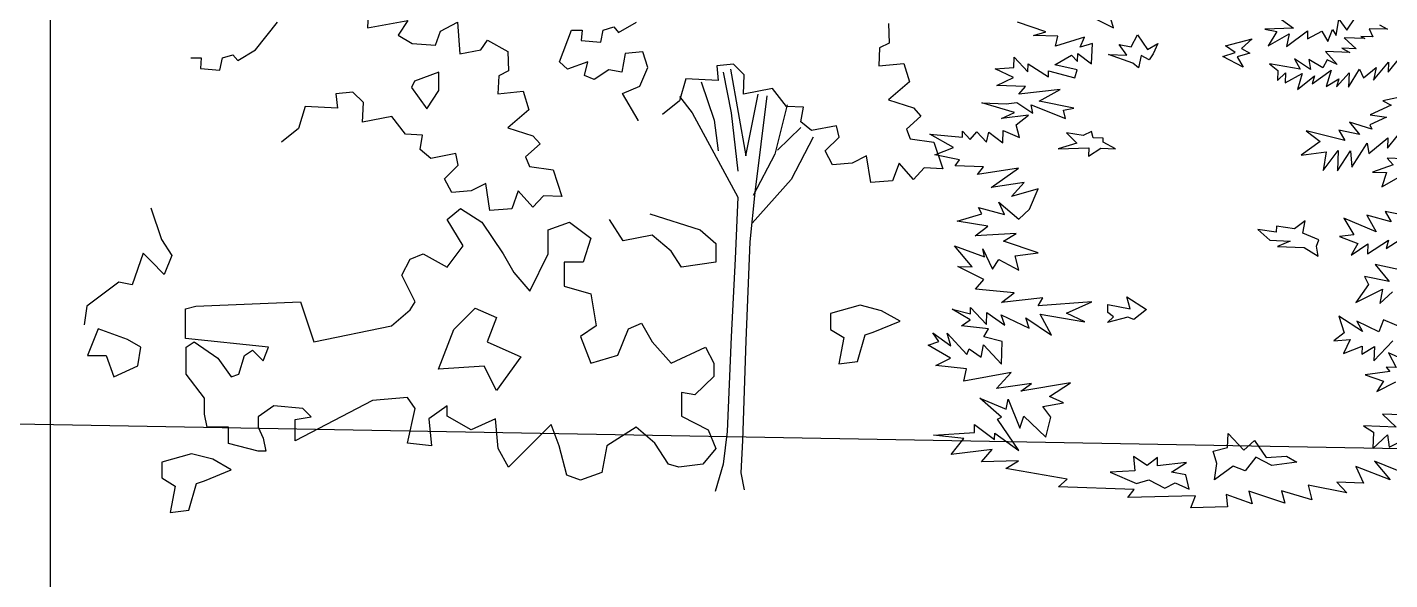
# Model space of a CAD drawing. Header units: inches. Extents: x -11 to 128, y 7 to 56.
# Drawn here: x 12.483 to 13.279, y 22.457 to 22.779 of the extents above; entities that cross this region are included whole.
import ezdxf

# ---------------------------------------------------------------- set-up
doc = ezdxf.new("R2010")
doc.units = ezdxf.units.IN
doc.header["$MEASUREMENT"] = 0
doc.layers.add('CAY', color=94, linetype='Continuous')
doc.layers.add('CAY-3', color=61, linetype='Continuous')
picture_1 = doc.add_image_def('image1.jpg', size_in_pixel=(1680, 1093))

# ---------------------------------------------------------------- blocks, each defined once
blk = doc.blocks.new('A$C76451831')
at = {"layer": 'CAY'}
for points in [[(1305.7, 761.9), (1339.5, 744.9), (1334.6, 760.9)], [(1558.3, 755.8), (1573.8, 744.4), (1536.6, 743), (1552.3, 740.2), (1540.8, 721.6), (1568.1, 736.9), (1564.8, 720.7), (1592.2, 741.1), (1591.9, 730.6), (1610.8, 740.4), (1618.5, 727), (1624.5, 742.7), (1629.2, 734.8), (1632.6, 756), (1643, 742), (1654, 757.9)], [(1685.9, 748.7), (1696.1, 742.9), (1672.1, 743.7), (1677.2, 733.1), (1661.3, 733.7), (1666.6, 730.8), (1639.9, 731.7), (1655.3, 717.6), (1636.8, 718.2), (1647, 712.9), (1615.3, 714), (1630.6, 697.1), (1617.6, 703), (1611.9, 692.8), (1593.7, 703.8), (1595.9, 690.6), (1575.1, 704.5), (1582.3, 691.1), (1542.7, 697.9), (1553.3, 689.4), (1552.8, 676.3), (1563.6, 686.3), (1563.1, 673.2), (1584.9, 685.6), (1579.1, 664.5), (1601.1, 682.3), (1598, 672), (1622.6, 689.7), (1616.4, 668.6), (1632.6, 678.5), (1629.6, 668.1), (1646.1, 686.1), (1645.4, 667.6), (1659.8, 691.1), (1664.9, 680), (1681.2, 693.1), (1677.9, 676.9), (1697.3, 700.2), (1696.8, 687.1), (1716.2, 710.4)], [(1722.5, 656.7), (1690.1, 650.1), (1700.8, 644.3), (1673.6, 631.7), (1694.8, 628.7), (1673.2, 618.6), (1675.7, 613), (1646.5, 622.2), (1659.6, 605.9), (1633, 611.8), (1640.7, 598.4), (1590.4, 611), (1608.5, 596.8), (1583.9, 579.1), (1616.2, 583.4), (1612.6, 559.5), (1632.1, 585.5), (1631.2, 558.8), (1648, 585), (1649.9, 563.6), (1669.6, 594.7), (1671.9, 581.4), (1696.6, 601.9), (1696.1, 588.3), (1721.2, 619.6)], [(1716.9, 574.4), (1695.7, 575.2), (1703.5, 566.7), (1676.5, 557.2), (1695, 556.6), (1688.9, 538.2), (1710.7, 550.6)], [(1727.4, 499.2), (1693.2, 505.9), (1700.9, 492.5), (1669.1, 501.3), (1681.4, 479.5), (1639.5, 497.3), (1652.3, 475.6), (1633.6, 473.5), (1657.4, 464.5), (1648.7, 449), (1670.5, 464.1), (1670, 450.9), (1697.4, 468.6), (1694.3, 457.8), (1718.8, 473.3)], [(1722.2, 427.8), (1680, 437), (1698.2, 415), (1666.3, 421.6), (1671.3, 411), (1654.7, 387.5), (1689.7, 404.9), (1686.3, 386.4), (1702.7, 401.7)], [(1719.6, 353.1), (1691, 365), (1685, 349.3), (1656.1, 363.5), (1663.8, 350.1), (1632.7, 369.7), (1639.7, 348.2), (1626.2, 337.8), (1647.6, 339.7), (1638.8, 321.5), (1663.1, 331), (1662.7, 320.6), (1679, 330.5), (1678.3, 311.9), (1703.2, 337.8)], [(1723.6, 310.3), (1697.2, 322.1), (1707.5, 303.2), (1694.3, 303.7), (1699.1, 298), (1667.2, 293.7), (1691, 285.2), (1682.3, 271.9), (1706.8, 284.6)], [(1726.6, 241.3), (1689.5, 242.6), (1707.5, 225.7), (1664.9, 227.2), (1677.8, 219), (1677, 197.7), (1696.2, 215.6), (1698.4, 199.7), (1722.9, 212)], [(1736.8, 158), (1679.2, 181.3), (1699.6, 157), (1654.9, 174.5), (1665, 152.8), (1630.2, 154), (1643.3, 140), (1592.9, 149.9), (1597.7, 131.1), (1558.2, 142.9), (1562.6, 126.9), (1515.6, 142.2), (1520, 125.7), (1486, 137.8), (1488.1, 121.8), (1440.1, 120.8), (1446.1, 136.4), (1358.1, 134.1), (1366.6, 144.6), (1267.9, 148.1), (1279.1, 158.1), (1199.4, 171.8), (1216.1, 181.6), (1168, 180.6), (1181.7, 196.4), (1128.5, 190.1), (1145, 210.9), (1105.3, 215), (1158.5, 218.6), (1158.8, 229), (1184.9, 209.5), (1185.2, 217.6), (1216.5, 195.2), (1188.5, 236.1), (1194, 238.6), (1165.5, 263.2), (1199.8, 248.8), (1202.6, 261.9), (1217.6, 224.2), (1223.1, 239.9), (1251.6, 212.6), (1257.9, 238.7), (1247.6, 252.6), (1274.4, 257.1), (1256.2, 265.5), (1283.5, 283.1), (1219.2, 272.2), (1232.7, 282.1), (1187.2, 276), (1206.5, 296.7), (1144.9, 285.2), (1148.2, 301.4), (1108.5, 305.5), (1127.4, 315.3), (1098.5, 332.2), (1112.3, 337.1), (1104.5, 348.3), (1127.9, 331.1), (1123.1, 347.6), (1148.9, 320), (1151.8, 327.6), (1167.3, 316.6), (1170.6, 332.4), (1193.7, 307.5), (1194.8, 337), (1171, 343.2), (1176.8, 353.5), (1142, 357.4), (1153.2, 365.2), (1129.6, 379.1), (1153.4, 372.9), (1153.7, 381), (1174.2, 359), (1174.8, 374.8), (1198.2, 358.2), (1193.2, 371.5), (1229.8, 354.3), (1225.3, 367.6), (1258.9, 345.2), (1244, 372.4), (1302.2, 362.7), (1278.5, 373.9), (1311.2, 388.7), (1241.7, 383.4), (1247.5, 393.6), (1193.8, 387.8), (1210.1, 400.4), (1160, 404.8), (1170.8, 417.6), (1137, 434.6), (1155.6, 434), (1132.5, 461.5), (1171.9, 447), (1169.5, 457.5), (1182.2, 430.8), (1190.3, 443.7), (1216.6, 429.6), (1211.8, 448.3), (1241.4, 452.3), (1196.6, 467.5), (1212.8, 477.3), (1159.7, 474.2), (1176, 486.8), (1136.3, 493.6), (1168.4, 502.9), (1163.7, 511.2), (1197.8, 501.9), (1190.2, 518), (1216.2, 495.8), (1230.2, 508.9), (1241.6, 535.3), (1206.8, 525.6), (1223.3, 543.6), (1180.5, 537.4), (1215.8, 562.4), (1162.5, 553.9), (1170.5, 564), (1133.4, 565.3), (1139.1, 573.3), (1107.2, 579.8), (1131.5, 589.4), (1100.4, 606.4), (1142.9, 602.6), (1143.1, 610.3), (1153.2, 599.5), (1161.7, 609.7), (1174.4, 596.1), (1177.5, 609.1), (1195.6, 595.3), (1196.2, 611.2), (1217.2, 602.3), (1212.8, 618.8), (1229.1, 631.3), (1194, 627.1), (1210.6, 634.7), (1168.4, 647.1), (1200.1, 646), (1213.8, 647.7), (1234.6, 633.9), (1232.3, 644.8), (1276.9, 627), (1274.6, 637.9), (1287.8, 640.2), (1242.8, 649.4), (1270.1, 664.8), (1216.4, 658.5), (1224.9, 668.7), (1187.8, 670), (1209.5, 680.1), (1185.8, 691.3), (1209.9, 693.2), (1210.4, 706.8), (1228.3, 687.6), (1228.7, 698), (1254.8, 681.2), (1255.1, 688.9), (1289.2, 680), (1292.3, 690.3), (1263.1, 696.8), (1284.8, 709.2), (1292.7, 701.2), (1293, 711.6), (1311.1, 697.8), (1312.1, 724.6), (1296, 719.7), (1301.9, 732.6), (1263.9, 720.8), (1267.1, 733.8), (1235.4, 734.9), (1251.4, 739.8), (1214.7, 752)], [(634.4, 741.9), (648.1, 741.9), (647, 728.2), (672.4, 726.1), (675.5, 741.9), (689.2, 746.1), (695.6, 738.7), (718.8, 752.4)], [(1046.8, 750.3), (1047.8, 725), (1035.2, 718.7), (1034.1, 695.5), (1066.8, 698.6), (1074.2, 674.4), (1046.8, 651.2), (1079.5, 640.6), (1089, 630.1), (1070, 613.2), (1075.2, 600.5), (1105.8, 596.3), (1117.4, 561.5), (1093.2, 562.6), (1079.5, 547.8), (1060.5, 568.9), (1052, 545.7), (1023.6, 543.6), (1018.3, 578.4), (999.3, 568.9), (974, 566.8), (964.5, 584.7), (982.4, 602.7), (979.3, 617.4), (946.6, 611.1), (932.9, 622.7), (936, 641.7), (913.9, 642.7), (895.9, 665.9), (858, 658.6), (859, 683.9), (845.3, 697.6), (823.2, 695.5), (825.3, 676.5), (783.1, 678.6), (774.7, 650.1), (752.5, 632.2)], [(720.9, 623.7), (720.9, 624.8), (700.8, 659.6), (723, 669.1), (733.5, 693.4), (727.2, 713.4), (704, 711.3), (699.8, 687), (682.9, 690.2), (663.9, 677.5), (651.3, 682.8), (655.5, 700.7), (629.1, 691.2), (618.6, 700.7), (634.4, 741.9)], [(803.1, 674.4), (820, 624.8), (825.3, 584.7)], [(831.6, 687), (842.2, 634.3), (850.6, 558.4)], [(841.1, 691.2), (861.1, 578.4), (877, 658.6)], [(888.6, 656.4), (872.7, 530.9), (866.4, 466.6), (861.1, 337.9), (856.9, 208.2), (854.8, 166), (859, 143.9)], [(774.7, 655.4), (791.5, 634.3), (850.6, 524.6), (847.4, 444.5), (842.2, 343.2), (836.9, 219.8), (831.6, 177.6), (821.1, 141.8)], [(914.9, 644.8), (899.1, 580.5), (870.6, 526.7)], [(932.9, 615.3), (902.3, 585.8)], [(948.7, 602.7), (920.2, 547.8), (869.6, 490.9)]]:
    blk.add_lwpolyline(points, dxfattribs=at)
for points in [[(1364.6, 698.7), (1332.9, 710.2), (1356.9, 709.4), (1346.9, 723.3), (1362.7, 720.1), (1370.9, 735.6), (1383.8, 716.6), (1397.3, 724.3), (1391.3, 710.9), (1386.1, 703.4), (1375.4, 708.7), (1372.1, 693)], [(1485.1, 721.2), (1519.8, 730.4), (1506.2, 717.8), (1516.9, 712), (1500.4, 707.1), (1508.1, 693.7), (1481.9, 707.7), (1497.9, 712.6)], [(1313.2, 601.7), (1310.8, 609.9), (1300.2, 604.8), (1278.6, 608.3), (1291.7, 594.7), (1267.4, 587.4), (1307.3, 588.7), (1306.9, 577.9), (1323.2, 588.2), (1342.2, 587.5), (1326.2, 596.2), (1326.3, 601.2)], [(1603.8, 461), (1606.8, 469), (1585.8, 477.9), (1589, 493.7), (1575.1, 483.3), (1551.6, 486.8), (1551.4, 479.1), (1527.5, 482.7), (1542.8, 468.5), (1569.5, 467.6), (1553, 460.5), (1587.8, 459.2), (1606, 447.7)], [(1332, 374.8), (1332.4, 385.2), (1361.2, 379.2), (1356.8, 395.2), (1382.5, 378.5), (1366.1, 365.4), (1358.1, 368.4), (1331.6, 361.7), (1339.5, 369.1)], [(1037.6, 376.9), (1009.9, 384), (971.5, 373.4), (971.5, 352.7), (988.6, 342.1), (982.2, 307.9), (1006.3, 310.8), (1016.4, 345.6), (1027, 349.2), (1061.8, 363.3)], [(1474.2, 178.1), (1469.4, 194.1), (1488.1, 198.9), (1488.8, 217.4), (1509.3, 195.4), (1522.9, 208.1), (1538.4, 186.2), (1564.8, 188), (1578.1, 179.9), (1545.8, 175.6), (1524.8, 186.7), (1511.1, 168.6), (1495.4, 174.6), (1470.8, 156.9)], [(1438.2, 144.9), (1433.9, 163.6), (1414.9, 167), (1434.4, 179.5), (1396.7, 175.3), (1397, 186.2), (1383.5, 175.8), (1365.4, 187.3), (1367.4, 168.6), (1335.2, 167), (1369.6, 152.2), (1385.6, 157.1), (1406.5, 146), (1419.9, 153.2)]]:
    blk.add_lwpolyline(points, close=True, dxfattribs=at)
at = {"layer": 'CAY-3'}
for p, q in [((86.7, 510.8), (100.8, 469.5)), ((472.7, 495.7), (489.8, 509.9)), ((489.8, 509.9), (517.5, 492.2)), ((736.2, 502.8), (801.7, 482.1)), ((493.3, 461.5), (472.7, 495.7)), ((517.5, 492.2), (545.2, 450.9)), ((604.1, 482.1), (631.9, 492.2)), ((604.1, 450.9), (604.1, 482.1)), ((631.9, 492.2), (659.6, 471.5)), ((701.4, 468), (683.7, 495.7)), ((801.7, 482.1), (822.3, 464.4)), ((100.8, 469.5), (114.4, 448.9)), ((472.7, 433.8), (493.3, 461.5)), ((659.6, 471.5), (649.5, 440.3)), ((739.2, 475.1), (701.4, 468)), ((763.9, 454.4), (739.2, 475.1)), ((822.3, 464.4), (822.3, 440.3)), ((76.8, 451.7), (62.5, 410.5)), ((86.7, 441.8), (76.8, 451.7)), ((114.4, 448.9), (104.4, 424.1)), ((413.7, 423.2), (424.3, 443.8)), ((424.3, 443.8), (441.4, 450.9)), ((441.4, 450.9), (472.7, 433.8)), ((545.2, 450.9), (559.3, 426.7)), ((580, 402.5), (604.1, 450.9)), ((777.5, 433.8), (763.9, 454.4)), ((104.4, 424.1), (86.7, 441.8)), ((559.3, 426.7), (580, 402.5)), ((624.8, 440.3), (624.8, 409)), ((649.5, 440.3), (624.8, 440.3)), ((822.3, 440.3), (777.5, 433.8)), ((45.4, 414.1), (3.5, 382.8)), ((62.5, 410.5), (45.4, 414.1)), ((430.8, 388.4), (413.7, 423.2)), ((624.8, 409), (659.6, 399)), ((659.6, 399), (666.6, 357.1)), ((3.5, 382.8), (0, 358.6)), ((132.1, 379.3), (145.6, 382.8)), ((132.1, 340.9), (132.1, 379.3)), ((145.6, 382.8), (281.8, 388.3)), ((281.8, 388.3), (298.9, 336.4)), ((400.1, 357.1), (424.3, 378.3)), ((424.3, 378.3), (430.8, 388.4)), ((298.9, 336.4), (400.1, 357.1)), ((666.6, 357.1), (646, 343.5)), ((708.5, 353.5), (725.6, 360.6)), ((725.6, 360.6), (739.2, 336.4)), ((240, 329.4), (132.1, 340.9)), ((646, 343.5), (659.6, 308.7)), ((694.4, 319.3), (708.5, 353.5)), ((132.7, 329.4), (143.3, 336.4)), ((132.7, 294.5), (132.7, 329.4)), ((143.3, 336.4), (173.9, 315.2)), ((208.7, 318.7), (219.3, 325.8)), ((219.3, 325.8), (232.9, 311.7)), ((232.9, 311.7), (240, 329.4)), ((659.6, 308.7), (694.4, 319.3)), ((739.2, 336.4), (763.9, 308.7)), ((763.9, 308.7), (808.7, 329.4)), ((808.7, 329.4), (819.4, 308.7)), ((173.9, 315.2), (191.6, 291)), ((201.6, 294.5), (208.7, 318.7)), ((819.4, 308.7), (819.4, 291.6)), ((156.8, 263.3), (132.7, 294.5)), ((191.6, 291), (201.6, 294.5)), ((819.4, 291.6), (794.6, 267.4)), ((794.6, 267.4), (777.5, 270.4)), ((777.5, 270.4), (777.5, 239.7)), ((156.8, 242.6), (156.8, 263.3)), ((247, 253.3), (226.4, 239.1)), ((284.8, 249.7), (247, 253.3)), ((375.4, 260.4), (274.7, 207.8)), ((295.4, 239.1), (284.8, 249.7)), ((420.8, 263.9), (375.4, 260.4)), ((430.8, 249.7), (420.8, 263.9)), ((420.8, 204.9), (430.8, 249.7)), ((472.7, 253.3), (448.5, 236.2)), ((472.7, 239.7), (472.7, 253.3)), ((160.4, 225.5), (156.8, 242.6)), ((226.4, 239.1), (226.4, 225.5)), ((274.7, 235.6), (295.4, 239.1)), ((274.7, 207.8), (274.7, 235.6)), ((448.5, 236.2), (452, 201.4)), ((503.9, 222), (472.7, 239.7)), ((535.2, 236.2), (503.9, 222)), ((538.7, 197.8), (535.2, 236.2)), ((777.5, 239.7), (812.3, 222)), ((188.1, 225.5), (160.4, 225.5)), ((188.1, 204.3), (188.1, 225.5)), ((226.4, 225.5), (232.9, 211.4)), ((607.7, 229.1), (583.5, 204.9)), ((618.3, 201.4), (607.7, 229.1)), ((718.5, 225.5), (680.2, 201.4)), ((742.7, 204.9), (718.5, 225.5)), ((812.3, 222), (822.3, 197.8)), ((226.4, 194.3), (188.1, 204.3)), ((232.9, 211.4), (236.4, 194.3)), ((452, 201.4), (420.8, 204.9)), ((552.3, 173.6), (538.7, 197.8)), ((583.5, 204.9), (552.3, 173.6)), ((628.3, 163), (618.3, 201.4)), ((680.2, 201.4), (673.7, 166.6)), ((760.4, 177.2), (742.7, 204.9)), ((822.3, 197.8), (805.2, 177.2)), ((236.4, 194.3), (226.4, 194.3)), ((646, 156.5), (628.3, 163)), ((673.7, 166.6), (646, 156.5)), ((774, 173.6), (760.4, 177.2)), ((805.2, 177.2), (774, 173.6))]:
    blk.add_line(p, q, dxfattribs=at)
for points in [[(138.9, 705.6), (152.6, 705.6), (151.5, 691.9), (176.9, 689.8), (180, 705.6), (193.7, 709.9), (200.1, 702.5), (223.3, 716.2), (251.7, 752)], [(370.9, 792.1), (368.8, 744.7), (421.5, 754.2), (408.9, 735.2), (426.8, 724.6), (457.4, 722.5), (463.7, 740.4), (485.9, 752), (489, 710.9), (516.5, 716.2), (524.9, 728.8), (551.3, 714.1), (552.3, 688.8), (539.7, 682.4), (538.6, 659.2), (571.3, 662.4), (578.7, 638.1), (551.3, 614.9), (584, 604.4), (593.5, 593.8), (574.5, 577), (579.7, 564.3), (610.3, 560.1), (621.9, 525.3), (597.7, 526.3), (584, 511.6), (565, 532.7), (556.5, 509.5), (528.1, 507.4), (522.8, 542.2), (503.8, 532.7), (478.5, 530.6), (469, 548.5), (486.9, 566.4), (483.8, 581.2), (451.1, 574.9), (437.4, 586.5), (440.5, 605.4), (418.4, 606.5), (400.5, 629.7), (362.5, 622.3), (363.5, 647.6), (349.8, 661.3), (327.7, 659.2), (329.8, 640.3), (287.6, 642.4), (279.2, 613.9), (257, 596)]]:
    blk.add_lwpolyline(points, dxfattribs=at)
for points in [[(430.1, 675.3), (426.1, 667.3), (445.9, 639.6), (461.7, 663.4), (461.7, 687.1)], [(481.1, 352.5), (508.8, 380.2), (536.5, 368.3), (524.6, 336.6), (568.2, 316.8), (536.5, 273.3), (520.7, 305), (461.3, 301)], [(56.6, 339.4), (18.3, 353.5), (4.7, 318.7), (28.9, 318.7), (38.9, 291), (70.2, 305.2), (73.7, 329.4)], [(167.4, 183.7), (139.7, 190.7), (101.4, 180.1), (101.4, 159.5), (118.5, 148.9), (112, 114.6), (136.2, 117.6), (146.2, 152.4), (156.8, 155.9), (191.6, 170.1)]]:
    blk.add_lwpolyline(points, close=True, dxfattribs=at)

msp = doc.modelspace()

# ---------------------------------------------------------------- linework, layer by layer
msp.add_line((11.80074, 22.55984), (70.25366, 21.51914))

# ---------------------------------------------------------------- block references
at = {"layer": 'CAY', "xscale": 0.0004489089019145984, "yscale": 0.0004489089019145984, "zscale": 0.0004489089019145984}
msp.add_blockref('A$C76451831', (12.51623, 22.44458), dxfattribs=at)

# ---------------------------------------------------------------- pictures from other files: only their frames are drawn
image = msp.add_image(picture_1, insert=(12.49661, 7.37723), size_in_units=(74.4025, 48.40591))
image.dxf.flags = 6

doc.saveas('drawing.dxf')
